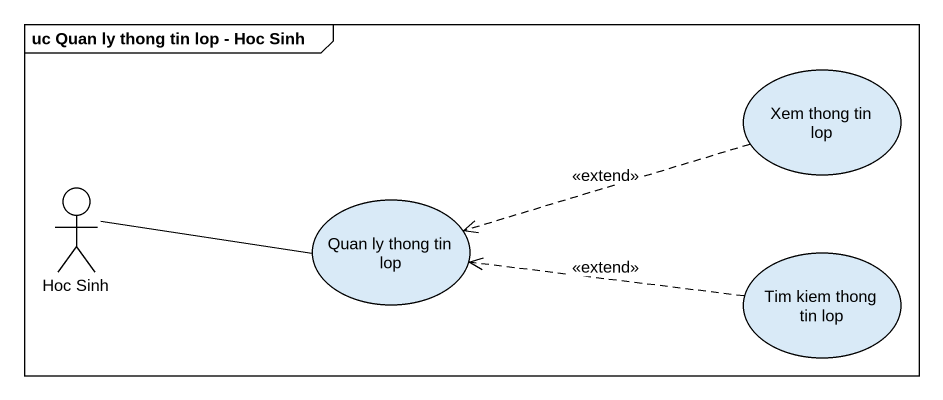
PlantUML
@startuml
mainframe uc Quan ly thong tin lop - Hoc Sinh
usecase "Xem thong tin lop" as Xem_thong_tin_lop
actor "Hoc Sinh" as Hoc_Sinh
usecase "Quan ly thong tin lop" as Quan_ly_thong_tin_lop
usecase "Tim kiem thong tin lop" as Tim_kiem_thong_tin_lop
Xem_thong_tin_lop .left.> Quan_ly_thong_tin_lop : <<extend>>
Hoc_Sinh -right- Quan_ly_thong_tin_lop
Tim_kiem_thong_tin_lop .left.> Quan_ly_thong_tin_lop : <<extend>>
@enduml
